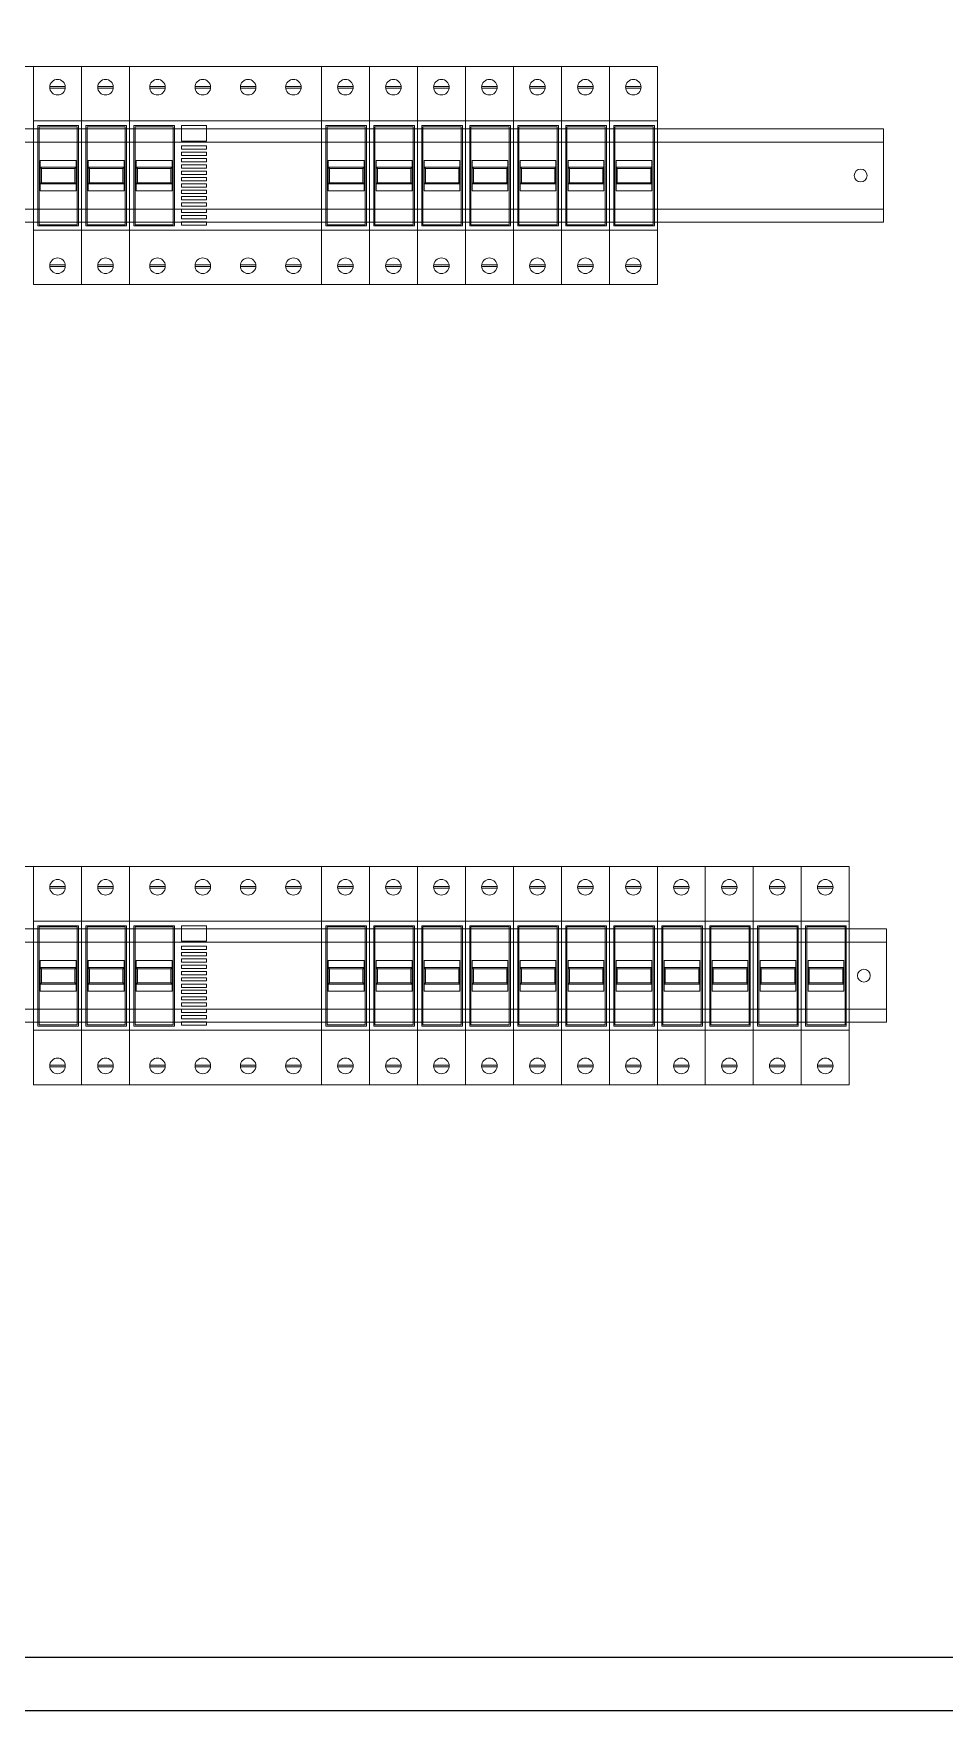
# Model space of a CAD drawing. Header units: millimetres. Extents: x 2046 to 14753, y 2361 to 29276.
# Drawn here: x 10052.8 to 10086.9, y 4203.6 to 4266.4 of the extents above; entities that cross this region are included whole.
import ezdxf

# ---------------------------------------------------------------- set-up
doc = ezdxf.new("R2010")
doc.units = ezdxf.units.MM
doc.layers.add('04_İç', color=10, linetype='Continuous', lineweight=13)
doc.layers.add('MYKUVVET', color=1, linetype='Continuous')

msp = doc.modelspace()

# ---------------------------------------------------------------- linework, layer by layer
at = {"color": 8, "lineweight": 9}
for p, q in [((10050.978, 4265.201), (10052.778, 4265.201)), ((10052.778, 4265.201), (10052.778, 4257.019)), ((10052.778, 4265.201), (10052.778, 4257.019)), ((10054.578, 4265.201), (10052.778, 4265.201)), ((10052.778, 4265.201), (10054.578, 4265.201)), ((10054.578, 4265.201), (10054.578, 4257.019)), ((10054.578, 4265.201), (10054.578, 4257.019)), ((10056.378, 4265.201), (10054.578, 4265.201)), ((10054.578, 4265.201), (10056.378, 4265.201)), ((10056.378, 4265.201), (10056.378, 4257.019)), ((10056.378, 4265.201), (10056.378, 4257.019)), ((10063.578, 4265.201), (10056.378, 4265.201)), ((10063.578, 4257.019), (10063.578, 4265.201)), ((10063.578, 4265.201), (10063.578, 4257.019)), ((10065.378, 4265.201), (10063.578, 4265.201)), ((10063.578, 4265.201), (10065.378, 4265.201)), ((10065.378, 4265.201), (10065.378, 4257.019)), ((10065.378, 4265.201), (10065.378, 4257.019)), ((10067.178, 4265.201), (10065.378, 4265.201)), ((10065.378, 4265.201), (10067.178, 4265.201)), ((10067.178, 4265.201), (10067.178, 4257.019)), ((10067.178, 4265.201), (10067.178, 4257.019)), ((10068.978, 4265.201), (10067.178, 4265.201)), ((10067.178, 4265.201), (10068.978, 4265.201)), ((10068.978, 4265.201), (10068.978, 4257.019)), ((10068.978, 4265.201), (10068.978, 4257.019)), ((10070.778, 4265.201), (10068.978, 4265.201)), ((10068.978, 4265.201), (10070.778, 4265.201)), ((10070.778, 4265.201), (10070.778, 4257.019)), ((10070.778, 4265.201), (10070.778, 4257.019)), ((10072.578, 4265.201), (10070.778, 4265.201)), ((10070.778, 4265.201), (10072.578, 4265.201)), ((10072.578, 4265.201), (10072.578, 4257.019)), ((10072.578, 4265.201), (10072.578, 4257.019)), ((10074.378, 4265.201), (10072.578, 4265.201)), ((10072.578, 4265.201), (10074.378, 4265.201)), ((10074.378, 4265.201), (10074.378, 4257.019)), ((10074.378, 4265.201), (10074.378, 4257.019)), ((10076.178, 4265.201), (10074.378, 4265.201)), ((10074.378, 4265.201), (10076.178, 4265.201)), ((10076.178, 4265.201), (10076.178, 4257.019)), ((10053.386, 4264.452), (10053.97, 4264.452)), ((10053.386, 4264.391), (10053.97, 4264.391)), ((10055.186, 4264.452), (10055.77, 4264.452)), ((10055.186, 4264.391), (10055.77, 4264.391)), ((10057.136, 4264.452), (10057.72, 4264.452)), ((10057.136, 4264.391), (10057.72, 4264.391)), ((10058.836, 4264.452), (10059.42, 4264.452)), ((10058.836, 4264.391), (10059.42, 4264.391)), ((10060.536, 4264.452), (10061.12, 4264.452)), ((10060.536, 4264.391), (10061.12, 4264.391)), ((10062.236, 4264.452), (10062.82, 4264.452)), ((10062.236, 4264.391), (10062.82, 4264.391)), ((10064.186, 4264.452), (10064.77, 4264.452)), ((10064.186, 4264.391), (10064.77, 4264.391)), ((10065.986, 4264.452), (10066.57, 4264.452)), ((10065.986, 4264.391), (10066.57, 4264.391)), ((10067.786, 4264.452), (10068.37, 4264.452)), ((10067.786, 4264.391), (10068.37, 4264.391)), ((10069.586, 4264.452), (10070.17, 4264.452)), ((10069.586, 4264.391), (10070.17, 4264.391)), ((10071.386, 4264.452), (10071.97, 4264.452)), ((10071.386, 4264.391), (10071.97, 4264.391)), ((10073.186, 4264.452), (10073.77, 4264.452)), ((10073.186, 4264.391), (10073.77, 4264.391)), ((10074.986, 4264.452), (10075.57, 4264.452)), ((10074.986, 4264.391), (10075.57, 4264.391)), ((10052.778, 4263.155), (10052.778, 4259.064)), ((10054.578, 4263.155), (10052.778, 4263.155)), ((10054.578, 4263.155), (10054.578, 4259.064)), ((10056.378, 4263.155), (10054.578, 4263.155)), ((10063.578, 4263.155), (10063.578, 4259.064)), ((10065.378, 4263.155), (10063.578, 4263.155)), ((10065.378, 4263.155), (10065.378, 4259.064)), ((10067.178, 4263.155), (10065.378, 4263.155)), ((10067.178, 4263.155), (10067.178, 4259.064)), ((10068.978, 4263.155), (10067.178, 4263.155)), ((10068.978, 4263.155), (10068.978, 4259.064)), ((10070.778, 4263.155), (10068.978, 4263.155)), ((10070.778, 4263.155), (10070.778, 4259.064)), ((10072.578, 4263.155), (10070.778, 4263.155)), ((10072.578, 4263.155), (10072.578, 4259.064)), ((10074.378, 4263.155), (10072.578, 4263.155)), ((10074.378, 4263.155), (10074.378, 4259.064)), ((10076.178, 4263.155), (10074.378, 4263.155)), ((10052.778, 4259.064), (10054.578, 4259.064)), ((10054.578, 4259.064), (10056.378, 4259.064)), ((10063.578, 4259.064), (10065.378, 4259.064)), ((10065.378, 4259.064), (10067.178, 4259.064)), ((10067.178, 4259.064), (10068.978, 4259.064)), ((10068.978, 4259.064), (10070.778, 4259.064)), ((10070.778, 4259.064), (10072.578, 4259.064)), ((10072.578, 4259.064), (10074.378, 4259.064)), ((10074.378, 4259.064), (10076.178, 4259.064)), ((10053.386, 4257.756), (10053.97, 4257.756)), ((10053.386, 4257.695), (10053.97, 4257.695)), ((10055.186, 4257.756), (10055.77, 4257.756)), ((10055.186, 4257.695), (10055.77, 4257.695)), ((10057.136, 4257.756), (10057.72, 4257.756)), ((10057.136, 4257.695), (10057.72, 4257.695)), ((10058.836, 4257.756), (10059.42, 4257.756)), ((10058.836, 4257.695), (10059.42, 4257.695)), ((10060.536, 4257.756), (10061.12, 4257.756)), ((10060.536, 4257.695), (10061.12, 4257.695)), ((10062.236, 4257.756), (10062.82, 4257.756)), ((10062.236, 4257.695), (10062.82, 4257.695)), ((10064.186, 4257.756), (10064.77, 4257.756)), ((10064.186, 4257.695), (10064.77, 4257.695)), ((10065.986, 4257.756), (10066.57, 4257.756)), ((10065.986, 4257.695), (10066.57, 4257.695)), ((10067.786, 4257.756), (10068.37, 4257.756)), ((10067.786, 4257.695), (10068.37, 4257.695)), ((10069.586, 4257.756), (10070.17, 4257.756)), ((10069.586, 4257.695), (10070.17, 4257.695)), ((10071.386, 4257.756), (10071.97, 4257.756)), ((10071.386, 4257.695), (10071.97, 4257.695)), ((10073.186, 4257.756), (10073.77, 4257.756)), ((10073.186, 4257.695), (10073.77, 4257.695)), ((10074.986, 4257.756), (10075.57, 4257.756)), ((10074.986, 4257.695), (10075.57, 4257.695)), ((10052.778, 4257.019), (10054.578, 4257.019)), ((10054.578, 4257.019), (10056.378, 4257.019)), ((10056.378, 4257.019), (10063.578, 4257.019)), ((10063.578, 4257.019), (10065.378, 4257.019)), ((10065.378, 4257.019), (10067.178, 4257.019)), ((10067.178, 4257.019), (10068.978, 4257.019)), ((10068.978, 4257.019), (10070.778, 4257.019)), ((10070.778, 4257.019), (10072.578, 4257.019)), ((10072.578, 4257.019), (10074.378, 4257.019)), ((10074.378, 4257.019), (10076.178, 4257.019)), ((10050.978, 4235.201), (10052.778, 4235.201)), ((10052.778, 4235.201), (10052.778, 4227.019)), ((10052.778, 4235.201), (10052.778, 4227.019)), ((10054.578, 4235.201), (10052.778, 4235.201)), ((10052.778, 4235.201), (10054.578, 4235.201)), ((10054.578, 4235.201), (10054.578, 4227.019)), ((10054.578, 4235.201), (10054.578, 4227.019)), ((10056.378, 4235.201), (10054.578, 4235.201)), ((10054.578, 4235.201), (10056.378, 4235.201)), ((10056.378, 4235.201), (10056.378, 4227.019)), ((10056.378, 4235.201), (10056.378, 4227.019)), ((10063.578, 4235.201), (10056.378, 4235.201)), ((10063.578, 4227.019), (10063.578, 4235.201)), ((10063.578, 4235.201), (10063.578, 4227.019)), ((10065.378, 4235.201), (10063.578, 4235.201)), ((10063.578, 4235.201), (10065.378, 4235.201)), ((10065.378, 4235.201), (10065.378, 4227.019)), ((10065.378, 4235.201), (10065.378, 4227.019)), ((10067.178, 4235.201), (10065.378, 4235.201)), ((10065.378, 4235.201), (10067.178, 4235.201)), ((10067.178, 4235.201), (10067.178, 4227.019)), ((10067.178, 4235.201), (10067.178, 4227.019)), ((10068.978, 4235.201), (10067.178, 4235.201)), ((10067.178, 4235.201), (10068.978, 4235.201)), ((10068.978, 4235.201), (10068.978, 4227.019)), ((10068.978, 4235.201), (10068.978, 4227.019)), ((10070.778, 4235.201), (10068.978, 4235.201)), ((10068.978, 4235.201), (10070.778, 4235.201)), ((10070.778, 4235.201), (10070.778, 4227.019)), ((10070.778, 4235.201), (10070.778, 4227.019)), ((10072.578, 4235.201), (10070.778, 4235.201)), ((10070.778, 4235.201), (10072.578, 4235.201)), ((10072.578, 4235.201), (10072.578, 4227.019)), ((10072.578, 4235.201), (10072.578, 4227.019)), ((10074.378, 4235.201), (10072.578, 4235.201)), ((10072.578, 4235.201), (10074.378, 4235.201)), ((10074.378, 4235.201), (10074.378, 4227.019)), ((10074.378, 4235.201), (10074.378, 4227.019)), ((10076.178, 4235.201), (10074.378, 4235.201)), ((10074.378, 4235.201), (10076.178, 4235.201)), ((10076.178, 4235.201), (10076.178, 4227.019)), ((10076.178, 4235.201), (10076.178, 4227.019)), ((10077.978, 4235.201), (10076.178, 4235.201)), ((10076.178, 4235.201), (10077.978, 4235.201)), ((10077.978, 4235.201), (10077.978, 4227.019)), ((10077.978, 4235.201), (10077.978, 4227.019)), ((10079.778, 4235.201), (10077.978, 4235.201)), ((10077.978, 4235.201), (10079.778, 4235.201)), ((10079.778, 4235.201), (10079.778, 4227.019)), ((10079.778, 4235.201), (10079.778, 4227.019)), ((10081.578, 4235.201), (10079.778, 4235.201)), ((10079.778, 4235.201), (10081.578, 4235.201)), ((10081.578, 4235.201), (10081.578, 4227.019)), ((10081.578, 4235.201), (10081.578, 4227.019)), ((10083.378, 4235.201), (10081.578, 4235.201)), ((10081.578, 4235.201), (10083.378, 4235.201)), ((10083.378, 4235.201), (10083.378, 4227.019)), ((10053.386, 4234.452), (10053.97, 4234.452)), ((10053.386, 4234.391), (10053.97, 4234.391)), ((10055.186, 4234.452), (10055.77, 4234.452)), ((10055.186, 4234.391), (10055.77, 4234.391)), ((10057.136, 4234.452), (10057.72, 4234.452)), ((10057.136, 4234.391), (10057.72, 4234.391)), ((10058.836, 4234.452), (10059.42, 4234.452)), ((10058.836, 4234.391), (10059.42, 4234.391)), ((10060.536, 4234.452), (10061.12, 4234.452)), ((10060.536, 4234.391), (10061.12, 4234.391)), ((10062.236, 4234.452), (10062.82, 4234.452)), ((10062.236, 4234.391), (10062.82, 4234.391)), ((10064.186, 4234.452), (10064.77, 4234.452)), ((10064.186, 4234.391), (10064.77, 4234.391)), ((10065.986, 4234.452), (10066.57, 4234.452)), ((10065.986, 4234.391), (10066.57, 4234.391)), ((10067.786, 4234.452), (10068.37, 4234.452)), ((10067.786, 4234.391), (10068.37, 4234.391)), ((10069.586, 4234.452), (10070.17, 4234.452)), ((10069.586, 4234.391), (10070.17, 4234.391)), ((10071.386, 4234.452), (10071.97, 4234.452)), ((10071.386, 4234.391), (10071.97, 4234.391)), ((10073.186, 4234.452), (10073.77, 4234.452)), ((10073.186, 4234.391), (10073.77, 4234.391)), ((10074.986, 4234.452), (10075.57, 4234.452)), ((10074.986, 4234.391), (10075.57, 4234.391)), ((10076.786, 4234.452), (10077.37, 4234.452)), ((10076.786, 4234.391), (10077.37, 4234.391)), ((10078.586, 4234.452), (10079.17, 4234.452)), ((10078.586, 4234.391), (10079.17, 4234.391)), ((10080.386, 4234.452), (10080.97, 4234.452)), ((10080.386, 4234.391), (10080.97, 4234.391)), ((10082.186, 4234.452), (10082.77, 4234.452)), ((10082.186, 4234.391), (10082.77, 4234.391)), ((10052.778, 4233.155), (10052.778, 4229.064)), ((10054.578, 4233.155), (10052.778, 4233.155)), ((10054.578, 4233.155), (10054.578, 4229.064)), ((10056.378, 4233.155), (10054.578, 4233.155)), ((10063.578, 4233.155), (10063.578, 4229.064)), ((10065.378, 4233.155), (10063.578, 4233.155)), ((10065.378, 4233.155), (10065.378, 4229.064)), ((10067.178, 4233.155), (10065.378, 4233.155)), ((10067.178, 4233.155), (10067.178, 4229.064)), ((10068.978, 4233.155), (10067.178, 4233.155)), ((10068.978, 4233.155), (10068.978, 4229.064)), ((10070.778, 4233.155), (10068.978, 4233.155)), ((10070.778, 4233.155), (10070.778, 4229.064)), ((10072.578, 4233.155), (10070.778, 4233.155)), ((10072.578, 4233.155), (10072.578, 4229.064)), ((10074.378, 4233.155), (10072.578, 4233.155)), ((10074.378, 4233.155), (10074.378, 4229.064)), ((10076.178, 4233.155), (10074.378, 4233.155)), ((10076.178, 4233.155), (10076.178, 4229.064)), ((10077.978, 4233.155), (10076.178, 4233.155)), ((10077.978, 4233.155), (10077.978, 4229.064)), ((10079.778, 4233.155), (10077.978, 4233.155)), ((10079.778, 4233.155), (10079.778, 4229.064)), ((10081.578, 4233.155), (10079.778, 4233.155)), ((10081.578, 4233.155), (10081.578, 4229.064)), ((10083.378, 4233.155), (10081.578, 4233.155)), ((10052.778, 4229.064), (10054.578, 4229.064)), ((10054.578, 4229.064), (10056.378, 4229.064)), ((10063.578, 4229.064), (10065.378, 4229.064)), ((10065.378, 4229.064), (10067.178, 4229.064)), ((10067.178, 4229.064), (10068.978, 4229.064)), ((10068.978, 4229.064), (10070.778, 4229.064)), ((10070.778, 4229.064), (10072.578, 4229.064)), ((10072.578, 4229.064), (10074.378, 4229.064)), ((10074.378, 4229.064), (10076.178, 4229.064)), ((10076.178, 4229.064), (10077.978, 4229.064)), ((10077.978, 4229.064), (10079.778, 4229.064)), ((10079.778, 4229.064), (10081.578, 4229.064)), ((10081.578, 4229.064), (10083.378, 4229.064)), ((10053.386, 4227.756), (10053.97, 4227.756)), ((10055.186, 4227.756), (10055.77, 4227.756)), ((10057.136, 4227.756), (10057.72, 4227.756)), ((10058.836, 4227.756), (10059.42, 4227.756)), ((10060.536, 4227.756), (10061.12, 4227.756)), ((10062.236, 4227.756), (10062.82, 4227.756)), ((10064.186, 4227.756), (10064.77, 4227.756)), ((10065.986, 4227.756), (10066.57, 4227.756)), ((10067.786, 4227.756), (10068.37, 4227.756)), ((10069.586, 4227.756), (10070.17, 4227.756)), ((10071.386, 4227.756), (10071.97, 4227.756)), ((10073.186, 4227.756), (10073.77, 4227.756)), ((10074.986, 4227.756), (10075.57, 4227.756)), ((10076.786, 4227.756), (10077.37, 4227.756)), ((10078.586, 4227.756), (10079.17, 4227.756)), ((10080.386, 4227.756), (10080.97, 4227.756)), ((10082.186, 4227.756), (10082.77, 4227.756)), ((10053.386, 4227.695), (10053.97, 4227.695)), ((10055.186, 4227.695), (10055.77, 4227.695)), ((10057.136, 4227.695), (10057.72, 4227.695)), ((10058.836, 4227.695), (10059.42, 4227.695)), ((10060.536, 4227.695), (10061.12, 4227.695)), ((10062.236, 4227.695), (10062.82, 4227.695)), ((10064.186, 4227.695), (10064.77, 4227.695)), ((10065.986, 4227.695), (10066.57, 4227.695)), ((10067.786, 4227.695), (10068.37, 4227.695)), ((10069.586, 4227.695), (10070.17, 4227.695)), ((10071.386, 4227.695), (10071.97, 4227.695)), ((10073.186, 4227.695), (10073.77, 4227.695)), ((10074.986, 4227.695), (10075.57, 4227.695)), ((10076.786, 4227.695), (10077.37, 4227.695)), ((10078.586, 4227.695), (10079.17, 4227.695)), ((10080.386, 4227.695), (10080.97, 4227.695)), ((10082.186, 4227.695), (10082.77, 4227.695)), ((10052.778, 4227.019), (10054.578, 4227.019)), ((10054.578, 4227.019), (10056.378, 4227.019)), ((10056.378, 4227.019), (10063.578, 4227.019)), ((10063.578, 4227.019), (10065.378, 4227.019)), ((10065.378, 4227.019), (10067.178, 4227.019)), ((10067.178, 4227.019), (10068.978, 4227.019)), ((10068.978, 4227.019), (10070.778, 4227.019)), ((10070.778, 4227.019), (10072.578, 4227.019)), ((10072.578, 4227.019), (10074.378, 4227.019)), ((10074.378, 4227.019), (10076.178, 4227.019)), ((10076.178, 4227.019), (10077.978, 4227.019)), ((10077.978, 4227.019), (10079.778, 4227.019)), ((10079.778, 4227.019), (10081.578, 4227.019)), ((10081.578, 4227.019), (10083.378, 4227.019))]:
    msp.add_line(p, q, dxfattribs=at)
at = {"color": 30, "lineweight": 9}
for p, q in [((10052.941, 4262.982), (10052.941, 4259.218)), ((10054.466, 4262.982), (10052.941, 4262.982)), ((10054.466, 4259.218), (10054.466, 4262.982)), ((10054.741, 4262.982), (10054.741, 4259.218)), ((10056.266, 4262.982), (10054.741, 4262.982)), ((10056.266, 4259.218), (10056.266, 4262.982)), ((10056.378, 4263.155), (10056.378, 4259.064)), ((10063.578, 4263.155), (10056.378, 4263.155)), ((10056.541, 4262.982), (10056.541, 4259.218)), ((10058.066, 4262.982), (10056.541, 4262.982)), ((10058.066, 4259.218), (10058.066, 4262.982)), ((10058.325, 4262.982), (10058.325, 4262.397)), ((10059.272, 4262.982), (10058.325, 4262.982)), ((10059.272, 4262.397), (10059.272, 4262.982)), ((10063.578, 4259.064), (10063.578, 4263.155)), ((10063.741, 4262.982), (10063.741, 4259.218)), ((10065.266, 4262.982), (10063.741, 4262.982)), ((10065.266, 4259.218), (10065.266, 4262.982)), ((10065.541, 4262.982), (10065.541, 4259.218)), ((10067.066, 4262.982), (10065.541, 4262.982)), ((10067.066, 4259.218), (10067.066, 4262.982)), ((10067.341, 4262.982), (10067.341, 4259.218)), ((10068.866, 4262.982), (10067.341, 4262.982)), ((10068.866, 4259.218), (10068.866, 4262.982)), ((10069.141, 4262.982), (10069.141, 4259.218)), ((10070.666, 4262.982), (10069.141, 4262.982)), ((10070.666, 4259.218), (10070.666, 4262.982)), ((10070.941, 4262.982), (10070.941, 4259.218)), ((10072.466, 4262.982), (10070.941, 4262.982)), ((10072.466, 4259.218), (10072.466, 4262.982)), ((10072.741, 4262.982), (10072.741, 4259.218)), ((10074.266, 4262.982), (10072.741, 4262.982)), ((10074.266, 4259.218), (10074.266, 4262.982)), ((10074.541, 4262.982), (10074.541, 4259.218)), ((10076.066, 4262.982), (10074.541, 4262.982)), ((10076.066, 4259.218), (10076.066, 4262.982)), ((10052.987, 4262.936), (10052.987, 4259.263)), ((10054.42, 4262.936), (10052.987, 4262.936)), ((10054.42, 4259.263), (10054.42, 4262.936)), ((10054.787, 4262.936), (10054.787, 4259.263)), ((10056.22, 4262.936), (10054.787, 4262.936)), ((10056.22, 4259.263), (10056.22, 4262.936)), ((10056.587, 4262.936), (10056.587, 4259.263)), ((10058.02, 4262.936), (10056.587, 4262.936)), ((10058.02, 4259.263), (10058.02, 4262.936)), ((10058.325, 4262.397), (10059.272, 4262.397)), ((10063.787, 4262.936), (10063.787, 4259.263)), ((10065.22, 4262.936), (10063.787, 4262.936)), ((10065.22, 4259.263), (10065.22, 4262.936)), ((10065.587, 4262.936), (10065.587, 4259.263)), ((10067.02, 4262.936), (10065.587, 4262.936)), ((10067.02, 4259.263), (10067.02, 4262.936)), ((10067.387, 4262.936), (10067.387, 4259.263)), ((10068.82, 4262.936), (10067.387, 4262.936)), ((10068.82, 4259.263), (10068.82, 4262.936)), ((10069.187, 4262.936), (10069.187, 4259.263)), ((10070.62, 4262.936), (10069.187, 4262.936)), ((10070.62, 4259.263), (10070.62, 4262.936)), ((10070.987, 4262.936), (10070.987, 4259.263)), ((10072.42, 4262.936), (10070.987, 4262.936)), ((10072.42, 4259.263), (10072.42, 4262.936)), ((10072.787, 4262.936), (10072.787, 4259.263)), ((10074.22, 4262.936), (10072.787, 4262.936)), ((10074.22, 4259.263), (10074.22, 4262.936)), ((10074.587, 4262.936), (10074.587, 4259.263)), ((10076.02, 4262.936), (10074.587, 4262.936)), ((10076.02, 4259.263), (10076.02, 4262.936)), ((10058.325, 4262.22), (10058.325, 4262.095)), ((10059.272, 4262.22), (10058.325, 4262.22)), ((10058.325, 4262.095), (10059.272, 4262.095)), ((10058.325, 4261.982), (10058.325, 4261.858)), ((10059.272, 4261.982), (10058.325, 4261.982)), ((10058.325, 4261.858), (10059.272, 4261.858)), ((10058.325, 4261.745), (10058.325, 4261.62)), ((10059.272, 4261.745), (10058.325, 4261.745)), ((10059.272, 4262.095), (10059.272, 4262.22)), ((10059.272, 4261.858), (10059.272, 4261.982)), ((10059.272, 4261.62), (10059.272, 4261.745)), ((10053.032, 4261.678), (10053.032, 4260.532)), ((10054.375, 4261.678), (10053.032, 4261.678)), ((10054.375, 4261.417), (10053.032, 4261.417)), ((10053.077, 4261.371), (10053.032, 4261.417)), ((10054.33, 4261.371), (10053.077, 4261.371)), ((10053.077, 4260.839), (10053.077, 4261.371)), ((10054.33, 4261.371), (10054.375, 4261.417)), ((10054.33, 4260.839), (10054.33, 4261.371)), ((10054.375, 4260.532), (10054.375, 4261.678)), ((10054.832, 4261.678), (10054.832, 4260.532)), ((10056.175, 4261.678), (10054.832, 4261.678)), ((10056.175, 4261.417), (10054.832, 4261.417)), ((10054.877, 4261.371), (10054.832, 4261.417)), ((10056.13, 4261.371), (10054.877, 4261.371)), ((10054.877, 4260.839), (10054.877, 4261.371)), ((10056.13, 4261.371), (10056.175, 4261.417)), ((10056.13, 4260.839), (10056.13, 4261.371)), ((10056.175, 4260.532), (10056.175, 4261.678)), ((10056.632, 4261.678), (10056.632, 4260.532)), ((10057.975, 4261.678), (10056.632, 4261.678)), ((10057.975, 4261.417), (10056.632, 4261.417)), ((10056.677, 4261.371), (10056.632, 4261.417)), ((10057.93, 4261.371), (10056.677, 4261.371)), ((10056.677, 4260.839), (10056.677, 4261.371)), ((10057.93, 4261.371), (10057.975, 4261.417)), ((10057.93, 4260.839), (10057.93, 4261.371)), ((10057.975, 4260.532), (10057.975, 4261.678)), ((10058.325, 4261.62), (10059.272, 4261.62)), ((10058.325, 4261.508), (10058.325, 4261.383)), ((10059.272, 4261.508), (10058.325, 4261.508)), ((10058.325, 4261.383), (10059.272, 4261.383)), ((10058.325, 4261.27), (10058.325, 4261.146)), ((10059.272, 4261.27), (10058.325, 4261.27)), ((10058.325, 4261.146), (10059.272, 4261.146)), ((10059.272, 4261.383), (10059.272, 4261.508)), ((10059.272, 4261.146), (10059.272, 4261.27)), ((10063.832, 4261.678), (10063.832, 4260.532)), ((10065.175, 4261.678), (10063.832, 4261.678)), ((10065.175, 4261.417), (10063.832, 4261.417)), ((10063.877, 4261.371), (10063.832, 4261.417)), ((10065.13, 4261.371), (10063.877, 4261.371)), ((10063.877, 4260.839), (10063.877, 4261.371)), ((10065.13, 4261.371), (10065.175, 4261.417)), ((10065.13, 4260.839), (10065.13, 4261.371)), ((10065.175, 4260.532), (10065.175, 4261.678)), ((10065.632, 4261.678), (10065.632, 4260.532)), ((10066.975, 4261.678), (10065.632, 4261.678)), ((10066.975, 4261.417), (10065.632, 4261.417)), ((10065.677, 4261.371), (10065.632, 4261.417)), ((10066.93, 4261.371), (10065.677, 4261.371)), ((10065.677, 4260.839), (10065.677, 4261.371)), ((10066.93, 4261.371), (10066.975, 4261.417)), ((10066.93, 4260.839), (10066.93, 4261.371)), ((10066.975, 4260.532), (10066.975, 4261.678)), ((10067.432, 4261.678), (10067.432, 4260.532)), ((10068.775, 4261.678), (10067.432, 4261.678)), ((10068.775, 4261.417), (10067.432, 4261.417)), ((10067.477, 4261.371), (10067.432, 4261.417)), ((10068.73, 4261.371), (10067.477, 4261.371)), ((10067.477, 4260.839), (10067.477, 4261.371)), ((10068.73, 4261.371), (10068.775, 4261.417)), ((10068.73, 4260.839), (10068.73, 4261.371)), ((10068.775, 4260.532), (10068.775, 4261.678)), ((10069.232, 4261.678), (10069.232, 4260.532)), ((10070.575, 4261.678), (10069.232, 4261.678)), ((10070.575, 4261.417), (10069.232, 4261.417)), ((10069.277, 4261.371), (10069.232, 4261.417)), ((10070.53, 4261.371), (10069.277, 4261.371)), ((10069.277, 4260.839), (10069.277, 4261.371)), ((10070.53, 4261.371), (10070.575, 4261.417)), ((10070.53, 4260.839), (10070.53, 4261.371)), ((10070.575, 4260.532), (10070.575, 4261.678)), ((10071.032, 4261.678), (10071.032, 4260.532)), ((10072.375, 4261.678), (10071.032, 4261.678)), ((10072.375, 4261.417), (10071.032, 4261.417)), ((10071.077, 4261.371), (10071.032, 4261.417)), ((10072.33, 4261.371), (10071.077, 4261.371)), ((10071.077, 4260.839), (10071.077, 4261.371)), ((10072.33, 4261.371), (10072.375, 4261.417)), ((10072.33, 4260.839), (10072.33, 4261.371)), ((10072.375, 4260.532), (10072.375, 4261.678)), ((10072.832, 4261.678), (10072.832, 4260.532)), ((10074.175, 4261.678), (10072.832, 4261.678)), ((10074.175, 4261.417), (10072.832, 4261.417)), ((10072.877, 4261.371), (10072.832, 4261.417)), ((10074.13, 4261.371), (10072.877, 4261.371)), ((10072.877, 4260.839), (10072.877, 4261.371)), ((10074.13, 4261.371), (10074.175, 4261.417)), ((10074.13, 4260.839), (10074.13, 4261.371)), ((10074.175, 4260.532), (10074.175, 4261.678)), ((10074.632, 4261.678), (10074.632, 4260.532)), ((10075.975, 4261.678), (10074.632, 4261.678)), ((10075.975, 4261.417), (10074.632, 4261.417)), ((10074.677, 4261.371), (10074.632, 4261.417)), ((10075.93, 4261.371), (10074.677, 4261.371)), ((10074.677, 4260.839), (10074.677, 4261.371)), ((10075.93, 4261.371), (10075.975, 4261.417)), ((10075.93, 4260.839), (10075.93, 4261.371)), ((10075.975, 4260.532), (10075.975, 4261.678)), ((10053.077, 4260.839), (10053.032, 4260.794)), ((10054.375, 4260.794), (10053.032, 4260.794)), ((10053.032, 4260.532), (10054.375, 4260.532)), ((10054.33, 4260.839), (10053.077, 4260.839)), ((10054.33, 4260.839), (10054.375, 4260.794)), ((10054.877, 4260.839), (10054.832, 4260.794)), ((10056.175, 4260.794), (10054.832, 4260.794)), ((10054.832, 4260.532), (10056.175, 4260.532)), ((10056.13, 4260.839), (10054.877, 4260.839)), ((10056.13, 4260.839), (10056.175, 4260.794)), ((10056.677, 4260.839), (10056.632, 4260.794)), ((10057.975, 4260.794), (10056.632, 4260.794)), ((10056.632, 4260.532), (10057.975, 4260.532)), ((10057.93, 4260.839), (10056.677, 4260.839)), ((10057.93, 4260.839), (10057.975, 4260.794)), ((10058.325, 4261.033), (10058.325, 4260.909)), ((10059.272, 4261.033), (10058.325, 4261.033)), ((10058.325, 4260.909), (10059.272, 4260.909)), ((10058.325, 4260.796), (10058.325, 4260.671)), ((10059.272, 4260.796), (10058.325, 4260.796)), ((10058.325, 4260.671), (10059.272, 4260.671)), ((10058.325, 4260.559), (10058.325, 4260.434)), ((10059.272, 4260.559), (10058.325, 4260.559)), ((10059.272, 4260.909), (10059.272, 4261.033)), ((10059.272, 4260.671), (10059.272, 4260.796)), ((10059.272, 4260.434), (10059.272, 4260.559)), ((10063.877, 4260.839), (10063.832, 4260.794)), ((10065.175, 4260.794), (10063.832, 4260.794)), ((10063.832, 4260.532), (10065.175, 4260.532)), ((10065.13, 4260.839), (10063.877, 4260.839)), ((10065.13, 4260.839), (10065.175, 4260.794)), ((10065.677, 4260.839), (10065.632, 4260.794)), ((10066.975, 4260.794), (10065.632, 4260.794)), ((10065.632, 4260.532), (10066.975, 4260.532)), ((10066.93, 4260.839), (10065.677, 4260.839)), ((10066.93, 4260.839), (10066.975, 4260.794)), ((10067.477, 4260.839), (10067.432, 4260.794)), ((10068.775, 4260.794), (10067.432, 4260.794)), ((10067.432, 4260.532), (10068.775, 4260.532)), ((10068.73, 4260.839), (10067.477, 4260.839)), ((10068.73, 4260.839), (10068.775, 4260.794)), ((10069.277, 4260.839), (10069.232, 4260.794)), ((10070.575, 4260.794), (10069.232, 4260.794)), ((10069.232, 4260.532), (10070.575, 4260.532)), ((10070.53, 4260.839), (10069.277, 4260.839)), ((10070.53, 4260.839), (10070.575, 4260.794)), ((10071.077, 4260.839), (10071.032, 4260.794)), ((10072.375, 4260.794), (10071.032, 4260.794)), ((10071.032, 4260.532), (10072.375, 4260.532)), ((10072.33, 4260.839), (10071.077, 4260.839)), ((10072.33, 4260.839), (10072.375, 4260.794)), ((10072.877, 4260.839), (10072.832, 4260.794)), ((10074.175, 4260.794), (10072.832, 4260.794)), ((10072.832, 4260.532), (10074.175, 4260.532)), ((10074.13, 4260.839), (10072.877, 4260.839)), ((10074.13, 4260.839), (10074.175, 4260.794)), ((10074.677, 4260.839), (10074.632, 4260.794)), ((10075.975, 4260.794), (10074.632, 4260.794)), ((10074.632, 4260.532), (10075.975, 4260.532)), ((10075.93, 4260.839), (10074.677, 4260.839)), ((10075.93, 4260.839), (10075.975, 4260.794)), ((10058.325, 4260.434), (10059.272, 4260.434)), ((10058.325, 4260.321), (10058.325, 4260.197)), ((10059.272, 4260.321), (10058.325, 4260.321)), ((10058.325, 4260.197), (10059.272, 4260.197)), ((10058.325, 4260.084), (10058.325, 4259.959)), ((10059.272, 4260.084), (10058.325, 4260.084)), ((10058.325, 4259.959), (10059.272, 4259.959)), ((10058.325, 4259.847), (10058.325, 4259.722)), ((10059.272, 4259.847), (10058.325, 4259.847)), ((10059.272, 4260.197), (10059.272, 4260.321)), ((10059.272, 4259.959), (10059.272, 4260.084)), ((10059.272, 4259.722), (10059.272, 4259.847)), ((10052.941, 4259.218), (10054.466, 4259.218)), ((10052.987, 4259.263), (10054.42, 4259.263)), ((10054.741, 4259.218), (10056.266, 4259.218)), ((10054.787, 4259.263), (10056.22, 4259.263)), ((10056.541, 4259.218), (10058.066, 4259.218)), ((10056.587, 4259.263), (10058.02, 4259.263)), ((10058.325, 4259.722), (10059.272, 4259.722)), ((10058.325, 4259.609), (10058.325, 4259.485)), ((10059.272, 4259.609), (10058.325, 4259.609)), ((10058.325, 4259.485), (10059.272, 4259.485)), ((10058.325, 4259.372), (10058.325, 4259.248)), ((10059.272, 4259.372), (10058.325, 4259.372)), ((10058.325, 4259.248), (10059.272, 4259.248)), ((10059.272, 4259.485), (10059.272, 4259.609)), ((10059.272, 4259.248), (10059.272, 4259.372)), ((10063.741, 4259.218), (10065.266, 4259.218)), ((10063.787, 4259.263), (10065.22, 4259.263)), ((10065.541, 4259.218), (10067.066, 4259.218)), ((10065.587, 4259.263), (10067.02, 4259.263)), ((10067.341, 4259.218), (10068.866, 4259.218)), ((10067.387, 4259.263), (10068.82, 4259.263)), ((10069.141, 4259.218), (10070.666, 4259.218)), ((10069.187, 4259.263), (10070.62, 4259.263)), ((10070.941, 4259.218), (10072.466, 4259.218)), ((10070.987, 4259.263), (10072.42, 4259.263)), ((10072.741, 4259.218), (10074.266, 4259.218)), ((10072.787, 4259.263), (10074.22, 4259.263)), ((10074.541, 4259.218), (10076.066, 4259.218)), ((10074.587, 4259.263), (10076.02, 4259.263)), ((10056.378, 4259.064), (10063.578, 4259.064)), ((10052.941, 4232.982), (10052.941, 4229.218)), ((10054.466, 4232.982), (10052.941, 4232.982)), ((10052.987, 4232.936), (10052.987, 4229.263)), ((10054.42, 4232.936), (10052.987, 4232.936)), ((10054.42, 4229.263), (10054.42, 4232.936)), ((10054.466, 4229.218), (10054.466, 4232.982)), ((10054.741, 4232.982), (10054.741, 4229.218)), ((10056.266, 4232.982), (10054.741, 4232.982)), ((10054.787, 4232.936), (10054.787, 4229.263)), ((10056.22, 4232.936), (10054.787, 4232.936)), ((10056.22, 4229.263), (10056.22, 4232.936)), ((10056.266, 4229.218), (10056.266, 4232.982)), ((10056.378, 4233.155), (10056.378, 4229.064)), ((10063.578, 4233.155), (10056.378, 4233.155)), ((10056.541, 4232.982), (10056.541, 4229.218)), ((10058.066, 4232.982), (10056.541, 4232.982)), ((10056.587, 4232.936), (10056.587, 4229.263)), ((10058.02, 4232.936), (10056.587, 4232.936)), ((10058.02, 4229.263), (10058.02, 4232.936)), ((10058.066, 4229.218), (10058.066, 4232.982)), ((10058.325, 4232.982), (10058.325, 4232.397)), ((10059.272, 4232.982), (10058.325, 4232.982)), ((10059.272, 4232.397), (10059.272, 4232.982)), ((10063.578, 4229.064), (10063.578, 4233.155)), ((10063.741, 4232.982), (10063.741, 4229.218)), ((10065.266, 4232.982), (10063.741, 4232.982)), ((10063.787, 4232.936), (10063.787, 4229.263)), ((10065.22, 4232.936), (10063.787, 4232.936)), ((10065.22, 4229.263), (10065.22, 4232.936)), ((10065.266, 4229.218), (10065.266, 4232.982)), ((10065.541, 4232.982), (10065.541, 4229.218)), ((10067.066, 4232.982), (10065.541, 4232.982)), ((10065.587, 4232.936), (10065.587, 4229.263)), ((10067.02, 4232.936), (10065.587, 4232.936)), ((10067.02, 4229.263), (10067.02, 4232.936)), ((10067.066, 4229.218), (10067.066, 4232.982)), ((10067.341, 4232.982), (10067.341, 4229.218)), ((10068.866, 4232.982), (10067.341, 4232.982)), ((10067.387, 4232.936), (10067.387, 4229.263)), ((10068.82, 4232.936), (10067.387, 4232.936)), ((10068.82, 4229.263), (10068.82, 4232.936)), ((10068.866, 4229.218), (10068.866, 4232.982)), ((10069.141, 4232.982), (10069.141, 4229.218)), ((10070.666, 4232.982), (10069.141, 4232.982)), ((10069.187, 4232.936), (10069.187, 4229.263)), ((10070.62, 4232.936), (10069.187, 4232.936)), ((10070.62, 4229.263), (10070.62, 4232.936)), ((10070.666, 4229.218), (10070.666, 4232.982)), ((10070.941, 4232.982), (10070.941, 4229.218)), ((10072.466, 4232.982), (10070.941, 4232.982)), ((10070.987, 4232.936), (10070.987, 4229.263)), ((10072.42, 4232.936), (10070.987, 4232.936)), ((10072.42, 4229.263), (10072.42, 4232.936)), ((10072.466, 4229.218), (10072.466, 4232.982)), ((10072.741, 4232.982), (10072.741, 4229.218)), ((10074.266, 4232.982), (10072.741, 4232.982)), ((10072.787, 4232.936), (10072.787, 4229.263)), ((10074.22, 4232.936), (10072.787, 4232.936)), ((10074.22, 4229.263), (10074.22, 4232.936)), ((10074.266, 4229.218), (10074.266, 4232.982)), ((10074.541, 4232.982), (10074.541, 4229.218)), ((10076.066, 4232.982), (10074.541, 4232.982)), ((10074.587, 4232.936), (10074.587, 4229.263)), ((10076.02, 4232.936), (10074.587, 4232.936)), ((10076.02, 4229.263), (10076.02, 4232.936)), ((10076.066, 4229.218), (10076.066, 4232.982)), ((10076.341, 4232.982), (10076.341, 4229.218)), ((10077.866, 4232.982), (10076.341, 4232.982)), ((10076.387, 4232.936), (10076.387, 4229.263)), ((10077.82, 4232.936), (10076.387, 4232.936)), ((10077.82, 4229.263), (10077.82, 4232.936)), ((10077.866, 4229.218), (10077.866, 4232.982)), ((10078.141, 4232.982), (10078.141, 4229.218)), ((10079.666, 4232.982), (10078.141, 4232.982)), ((10078.187, 4232.936), (10078.187, 4229.263)), ((10079.62, 4232.936), (10078.187, 4232.936)), ((10079.62, 4229.263), (10079.62, 4232.936)), ((10079.666, 4229.218), (10079.666, 4232.982)), ((10079.941, 4232.982), (10079.941, 4229.218)), ((10081.466, 4232.982), (10079.941, 4232.982)), ((10079.987, 4232.936), (10079.987, 4229.263)), ((10081.42, 4232.936), (10079.987, 4232.936)), ((10081.42, 4229.263), (10081.42, 4232.936)), ((10081.466, 4229.218), (10081.466, 4232.982)), ((10081.741, 4232.982), (10081.741, 4229.218)), ((10083.266, 4232.982), (10081.741, 4232.982)), ((10081.787, 4232.936), (10081.787, 4229.263)), ((10083.22, 4232.936), (10081.787, 4232.936)), ((10083.22, 4229.263), (10083.22, 4232.936)), ((10083.266, 4229.218), (10083.266, 4232.982)), ((10058.325, 4232.397), (10059.272, 4232.397)), ((10058.325, 4232.22), (10058.325, 4232.095)), ((10059.272, 4232.22), (10058.325, 4232.22)), ((10059.272, 4232.095), (10059.272, 4232.22)), ((10053.032, 4231.678), (10053.032, 4230.532)), ((10054.375, 4231.678), (10053.032, 4231.678)), ((10054.375, 4230.532), (10054.375, 4231.678)), ((10054.832, 4231.678), (10054.832, 4230.532)), ((10056.175, 4231.678), (10054.832, 4231.678)), ((10056.175, 4230.532), (10056.175, 4231.678)), ((10056.632, 4231.678), (10056.632, 4230.532)), ((10057.975, 4231.678), (10056.632, 4231.678)), ((10057.975, 4230.532), (10057.975, 4231.678)), ((10058.325, 4232.095), (10059.272, 4232.095)), ((10058.325, 4231.982), (10058.325, 4231.858)), ((10059.272, 4231.982), (10058.325, 4231.982)), ((10058.325, 4231.858), (10059.272, 4231.858)), ((10058.325, 4231.745), (10058.325, 4231.62)), ((10059.272, 4231.745), (10058.325, 4231.745)), ((10058.325, 4231.62), (10059.272, 4231.62)), ((10059.272, 4231.858), (10059.272, 4231.982)), ((10059.272, 4231.62), (10059.272, 4231.745)), ((10063.832, 4231.678), (10063.832, 4230.532)), ((10065.175, 4231.678), (10063.832, 4231.678)), ((10065.175, 4230.532), (10065.175, 4231.678)), ((10065.632, 4231.678), (10065.632, 4230.532)), ((10066.975, 4231.678), (10065.632, 4231.678)), ((10066.975, 4230.532), (10066.975, 4231.678)), ((10067.432, 4231.678), (10067.432, 4230.532)), ((10068.775, 4231.678), (10067.432, 4231.678)), ((10068.775, 4230.532), (10068.775, 4231.678)), ((10069.232, 4231.678), (10069.232, 4230.532)), ((10070.575, 4231.678), (10069.232, 4231.678)), ((10070.575, 4230.532), (10070.575, 4231.678)), ((10071.032, 4231.678), (10071.032, 4230.532)), ((10072.375, 4231.678), (10071.032, 4231.678)), ((10072.375, 4230.532), (10072.375, 4231.678)), ((10072.832, 4231.678), (10072.832, 4230.532)), ((10074.175, 4231.678), (10072.832, 4231.678)), ((10074.175, 4230.532), (10074.175, 4231.678)), ((10074.632, 4231.678), (10074.632, 4230.532)), ((10075.975, 4231.678), (10074.632, 4231.678)), ((10075.975, 4230.532), (10075.975, 4231.678)), ((10076.432, 4231.678), (10076.432, 4230.532)), ((10077.775, 4231.678), (10076.432, 4231.678)), ((10077.775, 4230.532), (10077.775, 4231.678)), ((10078.232, 4231.678), (10078.232, 4230.532)), ((10079.575, 4231.678), (10078.232, 4231.678)), ((10079.575, 4230.532), (10079.575, 4231.678)), ((10080.032, 4231.678), (10080.032, 4230.532)), ((10081.375, 4231.678), (10080.032, 4231.678)), ((10081.375, 4230.532), (10081.375, 4231.678)), ((10081.832, 4231.678), (10081.832, 4230.532)), ((10083.175, 4231.678), (10081.832, 4231.678)), ((10083.175, 4230.532), (10083.175, 4231.678)), ((10054.375, 4231.417), (10053.032, 4231.417)), ((10053.077, 4231.371), (10053.032, 4231.417)), ((10054.33, 4231.371), (10053.077, 4231.371)), ((10053.077, 4230.839), (10053.077, 4231.371)), ((10054.33, 4231.371), (10054.375, 4231.417)), ((10054.33, 4230.839), (10054.33, 4231.371)), ((10056.175, 4231.417), (10054.832, 4231.417)), ((10054.877, 4231.371), (10054.832, 4231.417)), ((10056.13, 4231.371), (10054.877, 4231.371)), ((10054.877, 4230.839), (10054.877, 4231.371)), ((10056.13, 4231.371), (10056.175, 4231.417)), ((10056.13, 4230.839), (10056.13, 4231.371)), ((10057.975, 4231.417), (10056.632, 4231.417)), ((10056.677, 4231.371), (10056.632, 4231.417)), ((10057.93, 4231.371), (10056.677, 4231.371)), ((10056.677, 4230.839), (10056.677, 4231.371)), ((10057.93, 4231.371), (10057.975, 4231.417)), ((10057.93, 4230.839), (10057.93, 4231.371)), ((10058.325, 4231.508), (10058.325, 4231.383)), ((10059.272, 4231.508), (10058.325, 4231.508)), ((10058.325, 4231.383), (10059.272, 4231.383)), ((10058.325, 4231.27), (10058.325, 4231.146)), ((10059.272, 4231.27), (10058.325, 4231.27)), ((10058.325, 4231.146), (10059.272, 4231.146)), ((10058.325, 4231.033), (10058.325, 4230.909)), ((10059.272, 4231.033), (10058.325, 4231.033)), ((10058.325, 4230.909), (10059.272, 4230.909)), ((10059.272, 4231.383), (10059.272, 4231.508)), ((10059.272, 4231.146), (10059.272, 4231.27)), ((10059.272, 4230.909), (10059.272, 4231.033)), ((10065.175, 4231.417), (10063.832, 4231.417)), ((10063.877, 4231.371), (10063.832, 4231.417)), ((10065.13, 4231.371), (10063.877, 4231.371)), ((10063.877, 4230.839), (10063.877, 4231.371)), ((10065.13, 4231.371), (10065.175, 4231.417)), ((10065.13, 4230.839), (10065.13, 4231.371)), ((10066.975, 4231.417), (10065.632, 4231.417)), ((10065.677, 4231.371), (10065.632, 4231.417)), ((10066.93, 4231.371), (10065.677, 4231.371)), ((10065.677, 4230.839), (10065.677, 4231.371)), ((10066.93, 4231.371), (10066.975, 4231.417)), ((10066.93, 4230.839), (10066.93, 4231.371)), ((10068.775, 4231.417), (10067.432, 4231.417)), ((10067.477, 4231.371), (10067.432, 4231.417)), ((10068.73, 4231.371), (10067.477, 4231.371)), ((10067.477, 4230.839), (10067.477, 4231.371)), ((10068.73, 4231.371), (10068.775, 4231.417)), ((10068.73, 4230.839), (10068.73, 4231.371)), ((10070.575, 4231.417), (10069.232, 4231.417)), ((10069.277, 4231.371), (10069.232, 4231.417)), ((10070.53, 4231.371), (10069.277, 4231.371)), ((10069.277, 4230.839), (10069.277, 4231.371)), ((10070.53, 4231.371), (10070.575, 4231.417)), ((10070.53, 4230.839), (10070.53, 4231.371)), ((10072.375, 4231.417), (10071.032, 4231.417)), ((10071.077, 4231.371), (10071.032, 4231.417)), ((10072.33, 4231.371), (10071.077, 4231.371)), ((10071.077, 4230.839), (10071.077, 4231.371)), ((10072.33, 4231.371), (10072.375, 4231.417)), ((10072.33, 4230.839), (10072.33, 4231.371)), ((10074.175, 4231.417), (10072.832, 4231.417)), ((10072.877, 4231.371), (10072.832, 4231.417)), ((10074.13, 4231.371), (10072.877, 4231.371)), ((10072.877, 4230.839), (10072.877, 4231.371)), ((10074.13, 4231.371), (10074.175, 4231.417)), ((10074.13, 4230.839), (10074.13, 4231.371)), ((10075.975, 4231.417), (10074.632, 4231.417)), ((10074.677, 4231.371), (10074.632, 4231.417)), ((10075.93, 4231.371), (10074.677, 4231.371)), ((10074.677, 4230.839), (10074.677, 4231.371)), ((10075.93, 4231.371), (10075.975, 4231.417)), ((10075.93, 4230.839), (10075.93, 4231.371)), ((10077.775, 4231.417), (10076.432, 4231.417)), ((10076.477, 4231.371), (10076.432, 4231.417)), ((10077.73, 4231.371), (10076.477, 4231.371)), ((10076.477, 4230.839), (10076.477, 4231.371)), ((10077.73, 4231.371), (10077.775, 4231.417)), ((10077.73, 4230.839), (10077.73, 4231.371)), ((10079.575, 4231.417), (10078.232, 4231.417)), ((10078.277, 4231.371), (10078.232, 4231.417)), ((10079.53, 4231.371), (10078.277, 4231.371)), ((10078.277, 4230.839), (10078.277, 4231.371)), ((10079.53, 4231.371), (10079.575, 4231.417)), ((10079.53, 4230.839), (10079.53, 4231.371)), ((10081.375, 4231.417), (10080.032, 4231.417)), ((10080.077, 4231.371), (10080.032, 4231.417)), ((10081.33, 4231.371), (10080.077, 4231.371)), ((10080.077, 4230.839), (10080.077, 4231.371)), ((10081.33, 4231.371), (10081.375, 4231.417)), ((10081.33, 4230.839), (10081.33, 4231.371)), ((10083.175, 4231.417), (10081.832, 4231.417)), ((10081.877, 4231.371), (10081.832, 4231.417)), ((10083.13, 4231.371), (10081.877, 4231.371)), ((10081.877, 4230.839), (10081.877, 4231.371)), ((10083.13, 4231.371), (10083.175, 4231.417)), ((10083.13, 4230.839), (10083.13, 4231.371)), ((10053.077, 4230.839), (10053.032, 4230.794)), ((10054.375, 4230.794), (10053.032, 4230.794)), ((10053.032, 4230.532), (10054.375, 4230.532)), ((10054.33, 4230.839), (10053.077, 4230.839)), ((10054.33, 4230.839), (10054.375, 4230.794)), ((10054.877, 4230.839), (10054.832, 4230.794)), ((10056.175, 4230.794), (10054.832, 4230.794)), ((10054.832, 4230.532), (10056.175, 4230.532)), ((10056.13, 4230.839), (10054.877, 4230.839)), ((10056.13, 4230.839), (10056.175, 4230.794)), ((10056.677, 4230.839), (10056.632, 4230.794)), ((10057.975, 4230.794), (10056.632, 4230.794)), ((10056.632, 4230.532), (10057.975, 4230.532)), ((10057.93, 4230.839), (10056.677, 4230.839)), ((10057.93, 4230.839), (10057.975, 4230.794)), ((10058.325, 4230.796), (10058.325, 4230.671)), ((10059.272, 4230.796), (10058.325, 4230.796)), ((10058.325, 4230.671), (10059.272, 4230.671)), ((10058.325, 4230.559), (10058.325, 4230.434)), ((10059.272, 4230.559), (10058.325, 4230.559)), ((10058.325, 4230.434), (10059.272, 4230.434)), ((10058.325, 4230.321), (10058.325, 4230.197)), ((10059.272, 4230.321), (10058.325, 4230.321)), ((10059.272, 4230.671), (10059.272, 4230.796)), ((10059.272, 4230.434), (10059.272, 4230.559)), ((10059.272, 4230.197), (10059.272, 4230.321)), ((10063.877, 4230.839), (10063.832, 4230.794)), ((10065.175, 4230.794), (10063.832, 4230.794)), ((10063.832, 4230.532), (10065.175, 4230.532)), ((10065.13, 4230.839), (10063.877, 4230.839)), ((10065.13, 4230.839), (10065.175, 4230.794)), ((10065.677, 4230.839), (10065.632, 4230.794)), ((10066.975, 4230.794), (10065.632, 4230.794)), ((10065.632, 4230.532), (10066.975, 4230.532)), ((10066.93, 4230.839), (10065.677, 4230.839)), ((10066.93, 4230.839), (10066.975, 4230.794)), ((10067.477, 4230.839), (10067.432, 4230.794)), ((10068.775, 4230.794), (10067.432, 4230.794)), ((10067.432, 4230.532), (10068.775, 4230.532)), ((10068.73, 4230.839), (10067.477, 4230.839)), ((10068.73, 4230.839), (10068.775, 4230.794)), ((10069.277, 4230.839), (10069.232, 4230.794)), ((10070.575, 4230.794), (10069.232, 4230.794)), ((10069.232, 4230.532), (10070.575, 4230.532)), ((10070.53, 4230.839), (10069.277, 4230.839)), ((10070.53, 4230.839), (10070.575, 4230.794)), ((10071.077, 4230.839), (10071.032, 4230.794)), ((10072.375, 4230.794), (10071.032, 4230.794)), ((10071.032, 4230.532), (10072.375, 4230.532)), ((10072.33, 4230.839), (10071.077, 4230.839)), ((10072.33, 4230.839), (10072.375, 4230.794)), ((10072.877, 4230.839), (10072.832, 4230.794)), ((10074.175, 4230.794), (10072.832, 4230.794)), ((10072.832, 4230.532), (10074.175, 4230.532)), ((10074.13, 4230.839), (10072.877, 4230.839)), ((10074.13, 4230.839), (10074.175, 4230.794)), ((10074.677, 4230.839), (10074.632, 4230.794)), ((10075.975, 4230.794), (10074.632, 4230.794)), ((10074.632, 4230.532), (10075.975, 4230.532)), ((10075.93, 4230.839), (10074.677, 4230.839)), ((10075.93, 4230.839), (10075.975, 4230.794)), ((10076.477, 4230.839), (10076.432, 4230.794)), ((10077.775, 4230.794), (10076.432, 4230.794)), ((10076.432, 4230.532), (10077.775, 4230.532)), ((10077.73, 4230.839), (10076.477, 4230.839)), ((10077.73, 4230.839), (10077.775, 4230.794)), ((10078.277, 4230.839), (10078.232, 4230.794)), ((10079.575, 4230.794), (10078.232, 4230.794)), ((10078.232, 4230.532), (10079.575, 4230.532)), ((10079.53, 4230.839), (10078.277, 4230.839)), ((10079.53, 4230.839), (10079.575, 4230.794)), ((10080.077, 4230.839), (10080.032, 4230.794)), ((10081.375, 4230.794), (10080.032, 4230.794)), ((10080.032, 4230.532), (10081.375, 4230.532)), ((10081.33, 4230.839), (10080.077, 4230.839)), ((10081.33, 4230.839), (10081.375, 4230.794)), ((10081.877, 4230.839), (10081.832, 4230.794)), ((10083.175, 4230.794), (10081.832, 4230.794)), ((10081.832, 4230.532), (10083.175, 4230.532)), ((10083.13, 4230.839), (10081.877, 4230.839)), ((10083.13, 4230.839), (10083.175, 4230.794)), ((10058.325, 4230.197), (10059.272, 4230.197)), ((10058.325, 4230.084), (10058.325, 4229.959)), ((10059.272, 4230.084), (10058.325, 4230.084)), ((10058.325, 4229.959), (10059.272, 4229.959)), ((10058.325, 4229.847), (10058.325, 4229.722)), ((10059.272, 4229.847), (10058.325, 4229.847)), ((10058.325, 4229.722), (10059.272, 4229.722)), ((10059.272, 4229.959), (10059.272, 4230.084)), ((10059.272, 4229.722), (10059.272, 4229.847)), ((10052.941, 4229.218), (10054.466, 4229.218)), ((10052.987, 4229.263), (10054.42, 4229.263)), ((10054.741, 4229.218), (10056.266, 4229.218)), ((10054.787, 4229.263), (10056.22, 4229.263)), ((10056.378, 4229.064), (10063.578, 4229.064)), ((10056.541, 4229.218), (10058.066, 4229.218)), ((10056.587, 4229.263), (10058.02, 4229.263)), ((10058.325, 4229.609), (10058.325, 4229.485)), ((10059.272, 4229.609), (10058.325, 4229.609)), ((10058.325, 4229.485), (10059.272, 4229.485)), ((10058.325, 4229.372), (10058.325, 4229.248)), ((10059.272, 4229.372), (10058.325, 4229.372)), ((10058.325, 4229.248), (10059.272, 4229.248)), ((10059.272, 4229.485), (10059.272, 4229.609)), ((10059.272, 4229.248), (10059.272, 4229.372)), ((10063.741, 4229.218), (10065.266, 4229.218)), ((10063.787, 4229.263), (10065.22, 4229.263)), ((10065.541, 4229.218), (10067.066, 4229.218)), ((10065.587, 4229.263), (10067.02, 4229.263)), ((10067.341, 4229.218), (10068.866, 4229.218)), ((10067.387, 4229.263), (10068.82, 4229.263)), ((10069.141, 4229.218), (10070.666, 4229.218)), ((10069.187, 4229.263), (10070.62, 4229.263)), ((10070.941, 4229.218), (10072.466, 4229.218)), ((10070.987, 4229.263), (10072.42, 4229.263)), ((10072.741, 4229.218), (10074.266, 4229.218)), ((10072.787, 4229.263), (10074.22, 4229.263)), ((10074.541, 4229.218), (10076.066, 4229.218)), ((10074.587, 4229.263), (10076.02, 4229.263)), ((10076.341, 4229.218), (10077.866, 4229.218)), ((10076.387, 4229.263), (10077.82, 4229.263)), ((10078.141, 4229.218), (10079.666, 4229.218)), ((10078.187, 4229.263), (10079.62, 4229.263)), ((10079.941, 4229.218), (10081.466, 4229.218)), ((10079.987, 4229.263), (10081.42, 4229.263)), ((10081.741, 4229.218), (10083.266, 4229.218)), ((10081.787, 4229.263), (10083.22, 4229.263))]:
    msp.add_line(p, q, dxfattribs=at)
at = {"color": 8, "lineweight": 9, "extrusion": (0, 0, -1)}
for centre in [(10053.678, 4264.422), (10055.478, 4264.422), (10057.428, 4264.422), (10059.128, 4264.422), (10060.828, 4264.422), (10062.528, 4264.422), (10064.478, 4264.422), (10066.278, 4264.422), (10068.078, 4264.422), (10069.878, 4264.422), (10071.678, 4264.422), (10073.478, 4264.422), (10075.278, 4264.422), (10053.678, 4257.726), (10055.478, 4257.726), (10057.428, 4257.726), (10059.128, 4257.726), (10060.828, 4257.726), (10062.528, 4257.726), (10064.478, 4257.726), (10066.278, 4257.726), (10068.078, 4257.726), (10069.878, 4257.726), (10071.678, 4257.726), (10073.478, 4257.726), (10075.278, 4257.726), (10053.678, 4234.422), (10055.478, 4234.422), (10057.428, 4234.422), (10059.128, 4234.422), (10060.828, 4234.422), (10062.528, 4234.422), (10064.478, 4234.422), (10066.278, 4234.422), (10068.078, 4234.422), (10069.878, 4234.422), (10071.678, 4234.422), (10073.478, 4234.422), (10075.278, 4234.422), (10077.078, 4234.422), (10078.878, 4234.422), (10080.678, 4234.422), (10082.478, 4234.422), (10053.678, 4227.726), (10055.478, 4227.726), (10057.428, 4227.726), (10059.128, 4227.726), (10060.828, 4227.726), (10062.528, 4227.726), (10064.478, 4227.726), (10066.278, 4227.726), (10068.078, 4227.726), (10069.878, 4227.726), (10071.678, 4227.726), (10073.478, 4227.726), (10075.278, 4227.726), (10077.078, 4227.726), (10078.878, 4227.726), (10080.678, 4227.726), (10082.478, 4227.726)]:
    msp.add_ellipse(centre, major_axis=(-0.292, 0), ratio=1, start_param=5.497787, end_param=11.780972, dxfattribs=at)
at = {"layer": '04_İç', "color": 0, "lineweight": 9, "ltscale": 100}
for p, q in [((10035.181, 4262.86, -0.113), (10084.656, 4262.86, 2.365)), ((10035.181, 4262.36, -0.113), (10084.656, 4262.36, 2.365)), ((10084.656, 4262.86, 2.365), (10084.656, 4259.36, 2.365)), ((10035.181, 4259.36, -0.113), (10084.656, 4259.36, 2.365)), ((10035.181, 4232.86, -0.113), (10084.775, 4232.86, 2.371)), ((10084.775, 4232.86), (10084.775, 4229.36)), ((10035.181, 4232.36, -0.113), (10084.775, 4232.36, 2.371)), ((10035.181, 4229.36, -0.113), (10084.775, 4229.36, 2.371))]:
    msp.add_line(p, q, dxfattribs=at)
at = {"layer": '04_İç', "color": 0, "lineweight": 9}
for p, q in [((10084.656, 4259.848, 2.365), (10035.181, 4259.848, -0.113)), ((10084.775, 4229.848, 2.371), (10035.181, 4229.848, -0.113))]:
    msp.add_line(p, q, dxfattribs=at)
at = {"layer": '04_İç', "color": 0, "lineweight": 9, "ltscale": 100}
for centre, start, end in [((10083.806, 4261.11, 2.365), 0, 180), ((10083.806, 4261.11, 2.365), 180, 0), ((10083.925, 4231.11), 0, 180), ((10083.925, 4231.11), 180, 0)]:
    msp.add_arc(centre, 0.24, start, end, dxfattribs=at)
at = {"layer": 'MYKUVVET', "color": 8}
for points in [[(10031.34, 4203.558), (10121.34, 4203.558), (10121.34, 4303.558), (10031.34, 4303.558)], [(10033.34, 4205.558), (10119.34, 4205.558), (10119.34, 4301.558), (10033.34, 4301.558)]]:
    msp.add_lwpolyline(points, close=True, dxfattribs=at)

doc.saveas('drawing.dxf')
